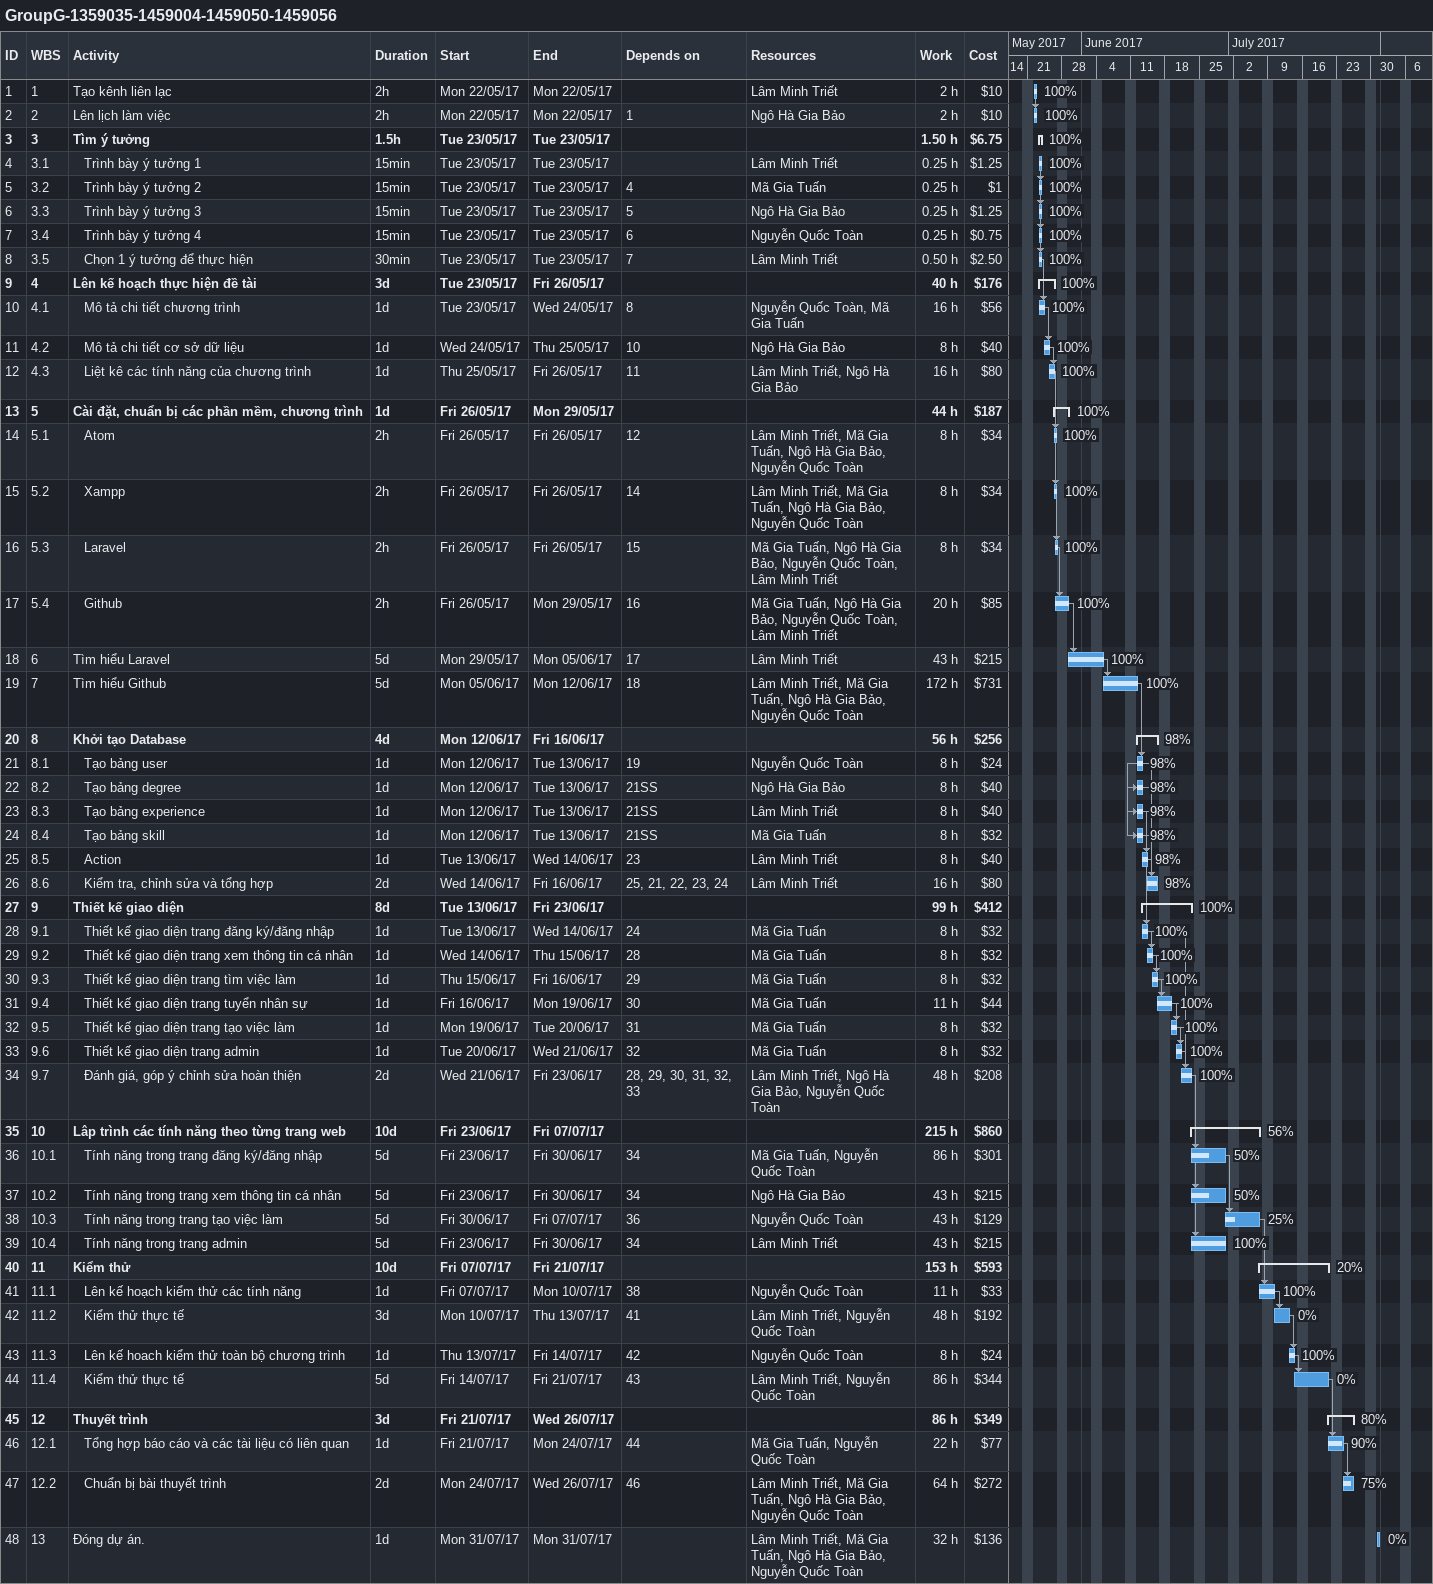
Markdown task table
GroupG-1359035-1459004-1459050-1459056

| ID | WBS | Task | Duration | Start | Finish | Predecessors | Resources | % complete | Work (h) | Cost ($) |
|---|---|---|---|---|---|---|---|---|---|---|
| 1 | 1 | Tạo kênh liên lạc | 2h | 2017-05-22 | 2017-05-22 |  | Lâm Minh Triết | 100 | 2 | 10 |
| 2 | 2 | Lên lịch làm việc | 2h | 2017-05-22 | 2017-05-22 | 1 | Ngô Hà Gia Bảo | 100 | 2 | 10 |
| 3 | 3 | **Tìm ý tưởng** | 1.5h | 2017-05-23 | 2017-05-23 |  |  | 100 | 1.50 | 6.75 |
| 4 | 3.1 | Trình bày ý tưởng 1 | 15min | 2017-05-23 | 2017-05-23 |  | Lâm Minh Triết | 100 | 0.25 | 1.25 |
| 5 | 3.2 | Trình bày ý tưởng 2 | 15min | 2017-05-23 | 2017-05-23 | 4 | Mã Gia Tuấn | 100 | 0.25 | 1 |
| 6 | 3.3 | Trình bày ý tưởng 3 | 15min | 2017-05-23 | 2017-05-23 | 5 | Ngô Hà Gia Bảo | 100 | 0.25 | 1.25 |
| 7 | 3.4 | Trình bày ý tưởng 4 | 15min | 2017-05-23 | 2017-05-23 | 6 | Nguyễn Quốc Toàn | 100 | 0.25 | 0.75 |
| 8 | 3.5 | Chọn 1 ý tưởng để thực hiện | 30min | 2017-05-23 | 2017-05-23 | 7 | Lâm Minh Triết | 100 | 0.50 | 2.50 |
| 9 | 4 | **Lên kế hoạch thực hiện đề tài** | 3d | 2017-05-23 | 2017-05-26 |  |  | 100 | 40 | 176 |
| 10 | 4.1 | Mô tả chi tiết chương trình | 1d | 2017-05-23 | 2017-05-24 | 8 | Nguyễn Quốc Toàn, Mã Gia Tuấn | 100 | 16 | 56 |
| 11 | 4.2 | Mô tả chi tiết cơ sở dữ liệu | 1d | 2017-05-24 | 2017-05-25 | 10 | Ngô Hà Gia Bảo | 100 | 8 | 40 |
| 12 | 4.3 | Liệt kê các tính năng của chương trình | 1d | 2017-05-25 | 2017-05-26 | 11 | Lâm Minh Triết, Ngô Hà Gia Bảo | 100 | 16 | 80 |
| 13 | 5 | **Cài đặt, chuẩn bị các phần mềm, chương trình** | 1d | 2017-05-26 | 2017-05-29 |  |  | 100 | 44 | 187 |
| 14 | 5.1 | Atom | 2h | 2017-05-26 | 2017-05-26 | 12 | Lâm Minh Triết, Mã Gia Tuấn, Ngô Hà Gia Bảo, Nguyễn Quốc Toàn | 100 | 8 | 34 |
| 15 | 5.2 | Xampp | 2h | 2017-05-26 | 2017-05-26 | 14 | Lâm Minh Triết, Mã Gia Tuấn, Ngô Hà Gia Bảo, Nguyễn Quốc Toàn | 100 | 8 | 34 |
| 16 | 5.3 | Laravel | 2h | 2017-05-26 | 2017-05-26 | 15 | Mã Gia Tuấn, Ngô Hà Gia Bảo, Nguyễn Quốc Toàn, Lâm Minh Triết | 100 | 8 | 34 |
| 17 | 5.4 | Github | 2h | 2017-05-26 | 2017-05-29 | 16 | Mã Gia Tuấn, Ngô Hà Gia Bảo, Nguyễn Quốc Toàn, Lâm Minh Triết | 100 | 20 | 85 |
| 18 | 6 | Tìm hiểu Laravel | 5d | 2017-05-29 | 2017-06-05 | 17 | Lâm Minh Triết | 100 | 43 | 215 |
| 19 | 7 | Tìm hiểu Github | 5d | 2017-06-05 | 2017-06-12 | 18 | Lâm Minh Triết, Mã Gia Tuấn, Ngô Hà Gia Bảo, Nguyễn Quốc Toàn | 100 | 172 | 731 |
| 20 | 8 | **Khởi tạo Database** | 4d | 2017-06-12 | 2017-06-16 |  |  | 98 | 56 | 256 |
| 21 | 8.1 | Tạo bảng user | 1d | 2017-06-12 | 2017-06-13 | 19 | Nguyễn Quốc Toàn | 98 | 8 | 24 |
| 22 | 8.2 | Tạo bảng degree | 1d | 2017-06-12 | 2017-06-13 | 21SS | Ngô Hà Gia Bảo | 98 | 8 | 40 |
| 23 | 8.3 | Tạo bảng experience | 1d | 2017-06-12 | 2017-06-13 | 21SS | Lâm Minh Triết | 98 | 8 | 40 |
| 24 | 8.4 | Tạo bảng skill | 1d | 2017-06-12 | 2017-06-13 | 21SS | Mã Gia Tuấn | 98 | 8 | 32 |
| 25 | 8.5 | Action | 1d | 2017-06-13 | 2017-06-14 | 23 | Lâm Minh Triết | 98 | 8 | 40 |
| 26 | 8.6 | Kiểm tra, chỉnh sửa và tổng hợp | 2d | 2017-06-14 | 2017-06-16 | 25, 21, 22, 23, 24 | Lâm Minh Triết | 98 | 16 | 80 |
| 27 | 9 | **Thiết kế giao diện** | 8d | 2017-06-13 | 2017-06-23 |  |  | 100 | 99 | 412 |
| 28 | 9.1 | Thiết kế giao diện trang đăng ký/đăng nhập | 1d | 2017-06-13 | 2017-06-14 | 24 | Mã Gia Tuấn | 100 | 8 | 32 |
| 29 | 9.2 | Thiết kế giao diện trang xem thông tin cá nhân | 1d | 2017-06-14 | 2017-06-15 | 28 | Mã Gia Tuấn | 100 | 8 | 32 |
| 30 | 9.3 | Thiết kế giao diện trang tìm việc làm | 1d | 2017-06-15 | 2017-06-16 | 29 | Mã Gia Tuấn | 100 | 8 | 32 |
| 31 | 9.4 | Thiết kế giao diện trang tuyển nhân sự | 1d | 2017-06-16 | 2017-06-19 | 30 | Mã Gia Tuấn | 100 | 11 | 44 |
| 32 | 9.5 | Thiết kế giao diện trang tạo việc làm | 1d | 2017-06-19 | 2017-06-20 | 31 | Mã Gia Tuấn | 100 | 8 | 32 |
| 33 | 9.6 | Thiết kế giao diện trang admin | 1d | 2017-06-20 | 2017-06-21 | 32 | Mã Gia Tuấn | 100 | 8 | 32 |
| 34 | 9.7 | Đánh giá, góp ý chỉnh sửa hoàn thiện | 2d | 2017-06-21 | 2017-06-23 | 28, 29, 30, 31, 32, 33 | Lâm Minh Triết, Ngô Hà Gia Bảo, Nguyễn Quốc Toàn | 100 | 48 | 208 |
| 35 | 10 | **Lâp trình các tính năng theo từng trang web** | 10d | 2017-06-23 | 2017-07-07 |  |  | 56 | 215 | 860 |
| 36 | 10.1 | Tính năng trong trang đăng ký/đăng nhập | 5d | 2017-06-23 | 2017-06-30 | 34 | Mã Gia Tuấn, Nguyễn Quốc Toàn | 50 | 86 | 301 |
| 37 | 10.2 | Tính năng trong trang xem thông tin cá nhân | 5d | 2017-06-23 | 2017-06-30 | 34 | Ngô Hà Gia Bảo | 50 | 43 | 215 |
| 38 | 10.3 | Tính năng trong trang tạo việc làm | 5d | 2017-06-30 | 2017-07-07 | 36 | Nguyễn Quốc Toàn | 25 | 43 | 129 |
| 39 | 10.4 | Tính năng trong trang admin | 5d | 2017-06-23 | 2017-06-30 | 34 | Lâm Minh Triết | 100 | 43 | 215 |
| 40 | 11 | **Kiểm thử** | 10d | 2017-07-07 | 2017-07-21 |  |  | 20 | 153 | 593 |
| 41 | 11.1 | Lên kế hoạch kiểm thử các tính năng | 1d | 2017-07-07 | 2017-07-10 | 38 | Nguyễn Quốc Toàn | 100 | 11 | 33 |
| 42 | 11.2 | Kiểm thử thực tế | 3d | 2017-07-10 | 2017-07-13 | 41 | Lâm Minh Triết, Nguyễn Quốc Toàn | 0 | 48 | 192 |
| 43 | 11.3 | Lên kế hoach kiểm thử toàn bộ chương trình | 1d | 2017-07-13 | 2017-07-14 | 42 | Nguyễn Quốc Toàn | 100 | 8 | 24 |
| 44 | 11.4 | Kiểm thử thực tế | 5d | 2017-07-14 | 2017-07-21 | 43 | Lâm Minh Triết, Nguyễn Quốc Toàn | 0 | 86 | 344 |
| 45 | 12 | **Thuyết trình** | 3d | 2017-07-21 | 2017-07-26 |  |  | 80 | 86 | 349 |
| 46 | 12.1 | Tổng hợp báo cáo và các tài liệu có liên quan | 1d | 2017-07-21 | 2017-07-24 | 44 | Mã Gia Tuấn, Nguyễn Quốc Toàn | 90 | 22 | 77 |
| 47 | 12.2 | Chuẩn bị bài thuyết trình | 2d | 2017-07-24 | 2017-07-26 | 46 | Lâm Minh Triết, Mã Gia Tuấn, Ngô Hà Gia Bảo, Nguyễn Quốc Toàn | 75 | 64 | 272 |
| 48 | 13 | Đóng dự án. | 1d | 2017-07-31 | 2017-07-31 |  | Lâm Minh Triết, Mã Gia Tuấn, Ngô Hà Gia Bảo, Nguyễn Quốc Toàn | 0 | 32 | 136 |
